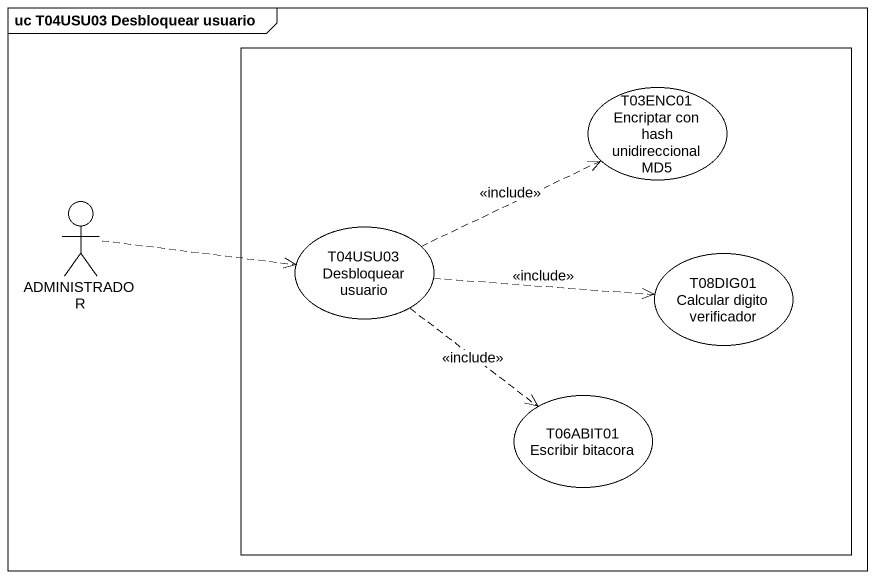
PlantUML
@startuml
mainframe uc T04USU03 Desbloquear usuario
rectangle " " as rectangle1 {
  usecase "T03ENC01 Encriptar con hash unidireccional MD5" as T03ENC01_Encriptar_con_hash
  usecase "T04USU03 Desbloquear usuario" as T04USU03_Desbloquear_usuario
  usecase "T08DIG01 Calcular digito verificador" as T08DIG01_Calcular_digito
  usecase "T06ABIT01 Escribir bitacora" as T06ABIT01_Escribir_bitacora
}
actor ADMINISTRADOR
ADMINISTRADOR .right.> T04USU03_Desbloquear_usuario
T04USU03_Desbloquear_usuario .right.> T03ENC01_Encriptar_con_hash : <<include>>
T04USU03_Desbloquear_usuario .right.> T08DIG01_Calcular_digito : <<include>>
T04USU03_Desbloquear_usuario ..> T06ABIT01_Escribir_bitacora : <<include>>
@enduml
